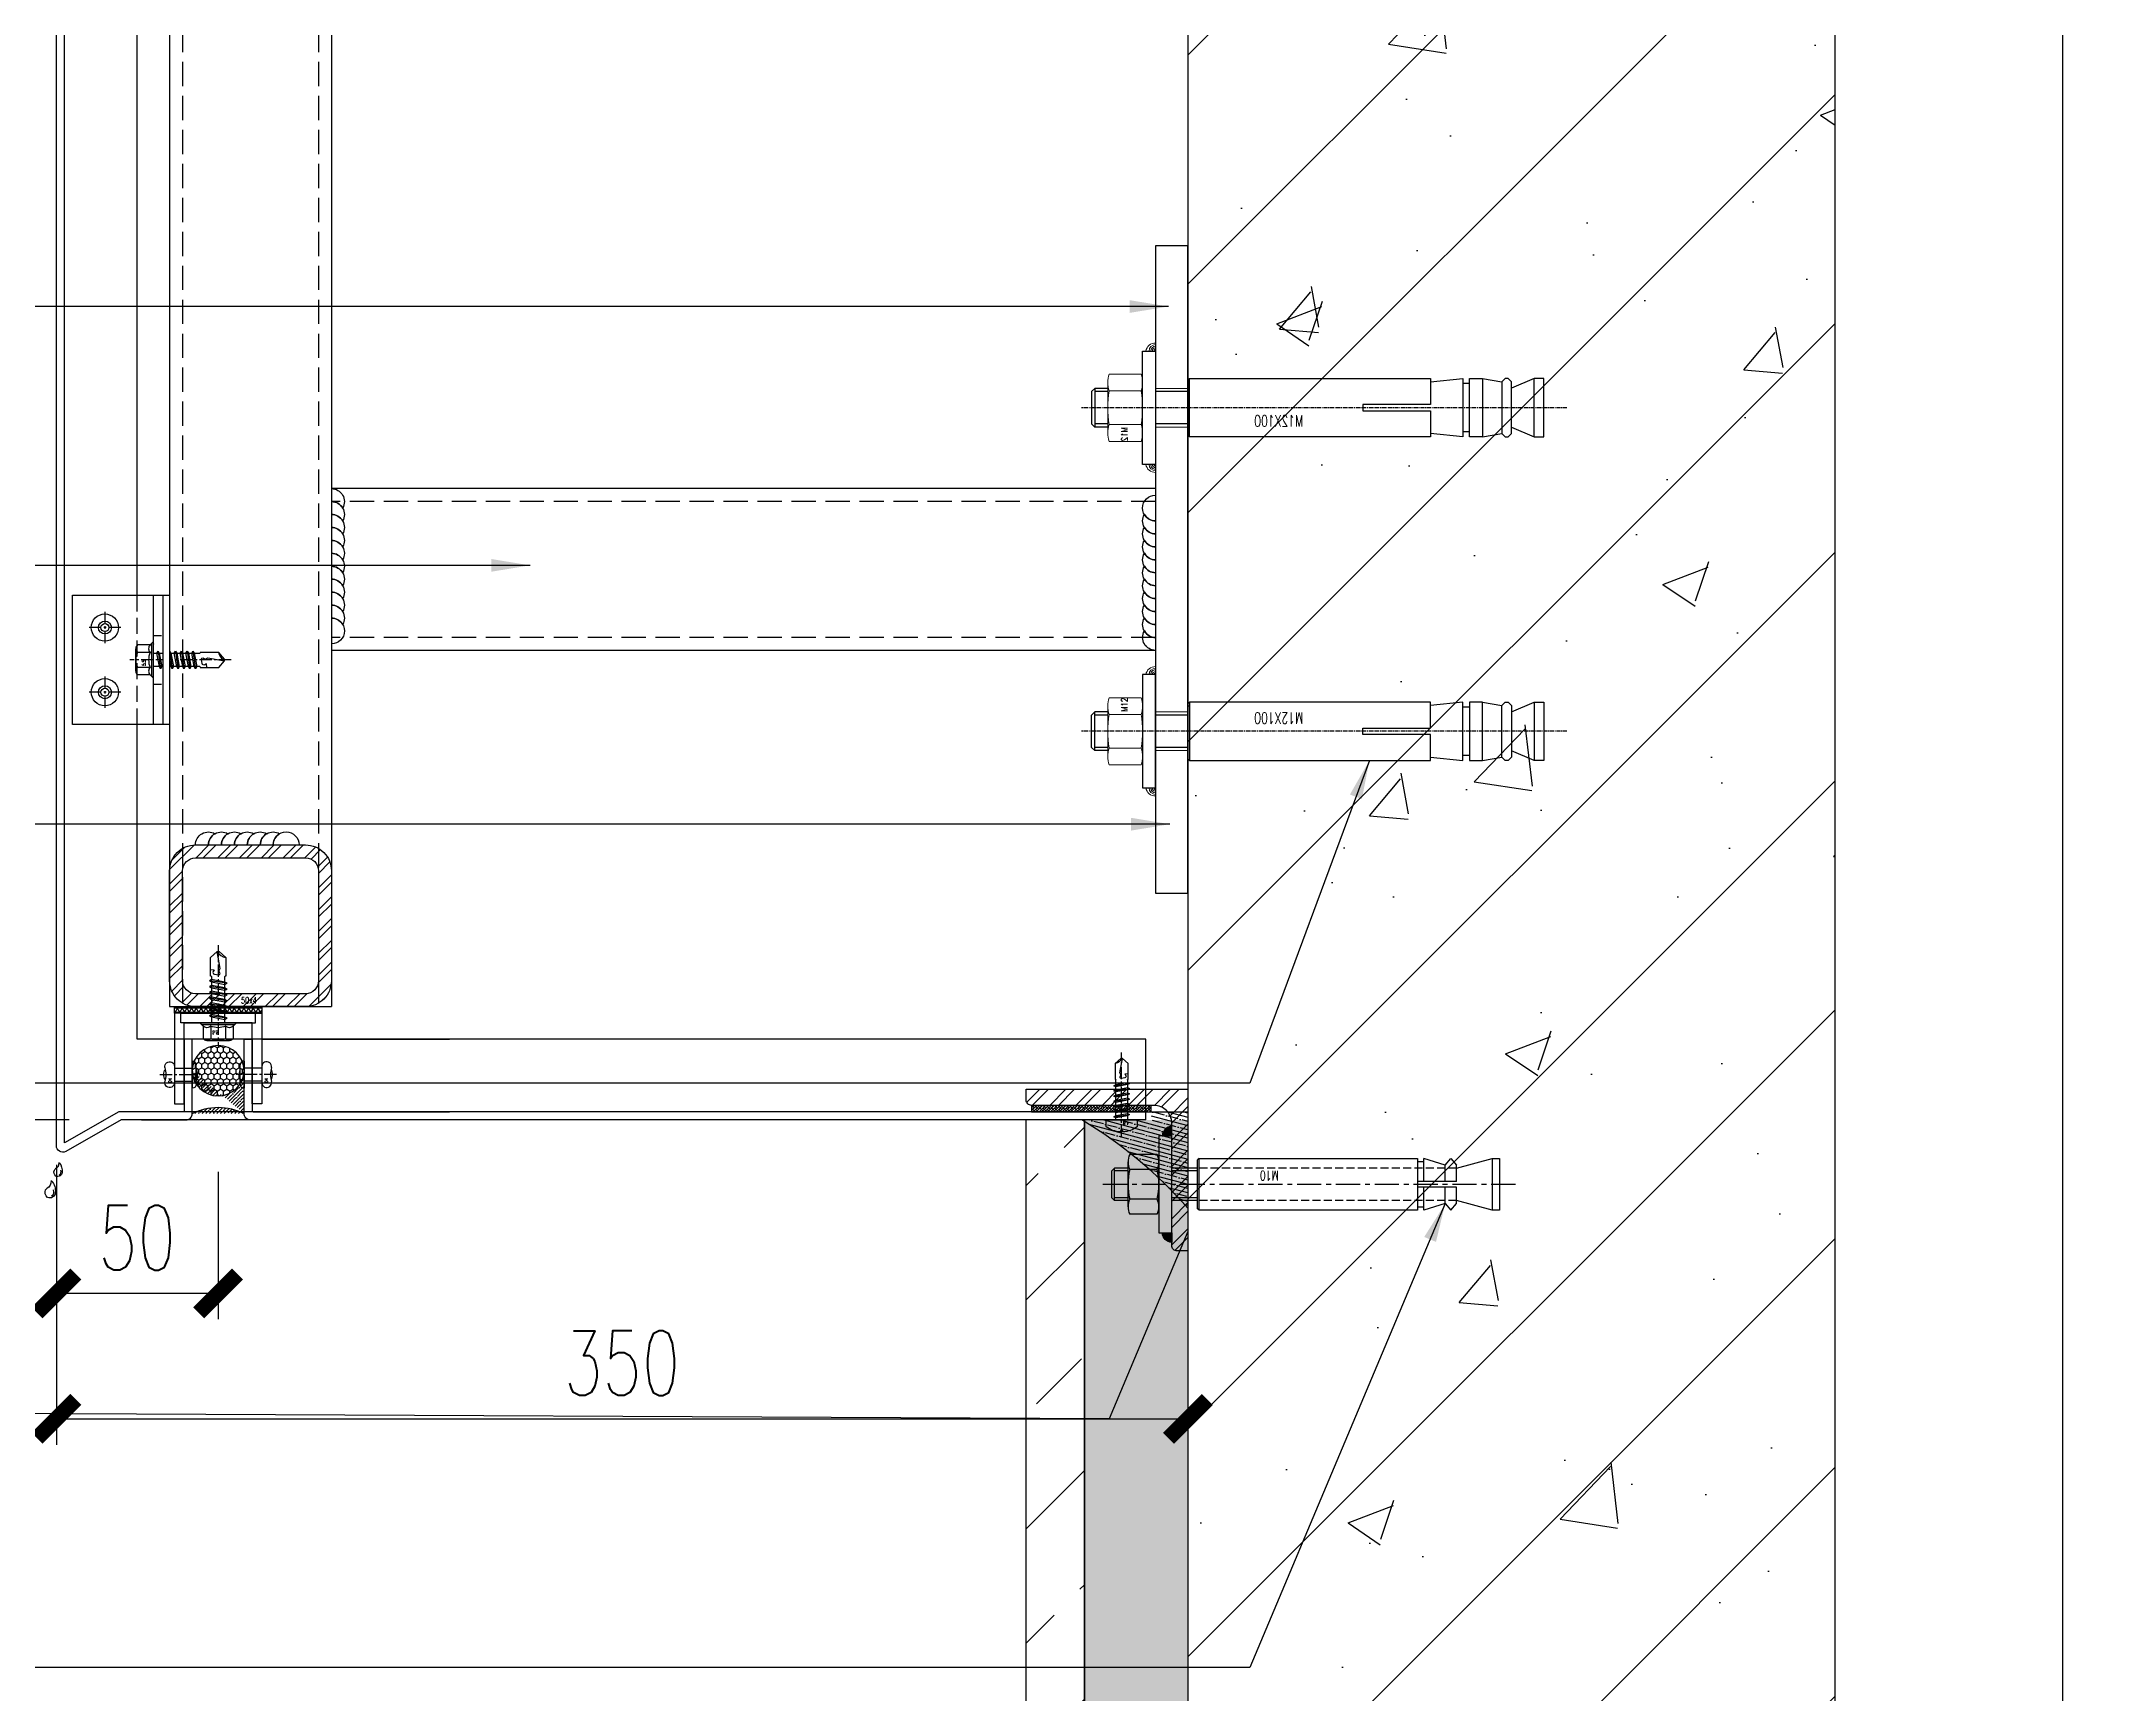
# Model space of a CAD drawing. Extents: x -202236 to 1002404, y -663931 to 1550022.
# Drawn here: x 16217 to 16852, y -356595 to -356084 of the extents above; entities that cross this region are included whole.
import ezdxf
from ezdxf.enums import TextEntityAlignment as Align
from ezdxf.xclip import XClip

# ---------------------------------------------------------------- set-up
doc = ezdxf.new("R2010")
doc.units = 0
for name, pattern in [('CENTER', [2, 1.25, -0.25, 0.25, -0.25]), ('DASH', [0.35, 0.25, -0.1]), ('ZN-CENTER', [2, 1.25, -0.25, 0.25, -0.25]), ('ZN-DASH', [0.35, 0.25, -0.1])]:
    doc.linetypes.add(name, pattern=pattern)
for name, color, linetype in [('!ZN1-填充-8', 8, 'Continuous'), ('!ZN3-玻璃幕墙-4', 4, 'Continuous'), ('!ZN3-铝板幕墙-3', 3, 'Continuous'), ('!ZN4-辅助材料-1', 1, 'Continuous'), ('!ZN4-配件-11', 11, 'Continuous'), ('!ZN5-钢材投影-40', 40, 'Continuous'), ('!ZN5-钢材断面-2', 2, 'Continuous'), ('!ZN5-铝材投影-112', 112, 'Continuous'), ('!ZN5-铝材断面-6', 6, 'Continuous'), ('!ZN6-虚线-8', 8, 'ZN-DASH'), ('0-钢材投影', 40, 'Continuous'), ('11紧固件', 11, 'Continuous'), ('11配件', 11, 'Continuous'), ('25mm厚湿贴石材', 35, 'Continuous'), ('40钢材投影', 40, 'Continuous'), ('A-CURTAIN', 134, 'Continuous'), ('A-HATCH-2', 251, 'Continuous'), ('AS-COLN', 6, 'Continuous'), ('DIM', 173, 'Continuous'), ('DOTE', 1, 'CENTER'), ('Fill', 8, 'Continuous'), ('LAYER1', 9, 'Continuous'), ('PUB_HATCH', 8, 'Continuous'), ('五金配件', 11, 'Continuous'), ('焊缝', 8, 'Continuous')]:
    doc.layers.add(name, color=color, linetype=linetype)
doc.layers.add('@ZN-型材编号（非打印层）', color=8, linetype='Continuous', plot=False)
doc.layers.add('A-WALL-HATCH', color=8, linetype='Continuous', lineweight=13)
doc.layers.add('welding', color=1, linetype='Continuous', lineweight=18)
doc.styles.add('DHTEXT-1', font='ROMANS.shx', dxfattribs={"width": 0.7, "bigfont": 'CHINESE.shx'})
doc.styles.add('FS', font='simplex.shx', dxfattribs={"width": 0.7, "height": 5, "bigfont": 'TSSDCHN.SHX'})
doc.dimstyles.new('ZN8', dxfattribs={"dimscale": 8, "dimtxt": 2.5, "dimasz": 1.5, "dimexe": 1, "dimexo": 2, "dimgap": 0.9, "dimtad": 1, "dimdec": 0, "dimdsep": 46, "dimtxsty": 'DHTEXT-1', "dimblk": 'ARCHTICK', "dimcen": 2.5, "dimclrd": 173, "dimclre": 173, "dimclrt": 7, "dimazin": 2, "dimtfac": 1, "dimtix": 1, "dimtmove": 2, "dimatfit": 3, "dimfxl": 0, "dimarcsym": 0})

# ---------------------------------------------------------------- blocks, each defined once
blk = doc.blocks.new('A$C7D712954')
at = {"layer": 'LAYER1', "color": 250}
blk.add_line((-25, 1500), (-25, 60), dxfattribs=at)
blk.add_line((-25, 1500), (-25, 60), dxfattribs=at)
blk = doc.blocks.new('20180416.09092401')
at = {"layer": '!ZN4-辅助材料-1', "color": 145}
for centre, radius, start, end in [((5.13, -9.53), 3.93, 140.04949, 186.07029), ((2.57, -9.87), 1.35, 182.88886, 295.69869), ((2.88, -9.78), 1.25, 155.40413, 236.13113), ((2.17, -7.06), 0.08, 350.82295, 137.72158), ((4.09, -7.21), 1.84, 175.78116, 243.55768), ((2.13, -9.85), 1.61, 309.59649, 21.78906), ((2.88, -9.55), 0.8, 21.78906, 60.8756), ((8.22, -15.72), 4.91, 140.04949, 186.07029), ((4.53, -12.63), 0.1, 350.82295, 137.72158), ((6.92, -12.81), 2.3, 175.78116, 243.55768), ((5.02, -16.15), 1.69, 182.88886, 295.69869), ((5.41, -16.03), 1.56, 155.40413, 236.13113), ((4.47, -16.12), 2.01, 309.59649, 21.78906), ((5.41, -15.75), 1, 21.78906, 60.8756)]:
    blk.add_arc(centre, radius, start, end, dxfattribs=at)
blk = doc.blocks.new('A$Cf3634199')
at = {"layer": '!ZN3-铝板幕墙-3'}
blk.add_lwpolyline([(0.98, -25), (-5, -25), (-22.11, -34.79, -0.557537), (-25, -33), (-25, -33), (-25, 1.11)], format="xyb", dxfattribs=at)
blk.add_lwpolyline([(0.98, -22.5), (-5.66, -22.5), (-22.5, -32.13), (-22.5, 1.11)], dxfattribs=at)
at = {"layer": '!ZN5-铝材断面-6'}
blk.add_point((-25, -25), dxfattribs=at)
at = {"layer": '!ZN3-玻璃幕墙-4', "xscale": -1}
blk.add_blockref('20180416.09092401', (-22, -31.27), dxfattribs=at)
blk = doc.blocks.new('ZQM12X100')
at = {"layer": '11紧固件', "lineweight": 9, "ltscale": 2}
for p, q in [((-7.79, 14.8), (7.79, 14.8)), ((-9, -10.5), (-8.5, -10)), ((-8.5, -10), (8.5, -10)), ((9, -10.5), (8.5, -10))]:
    blk.add_line(p, q, dxfattribs=at)
for centre, radius, start, end in [((-7.79, 7.8), 7, 68.21321, 111.78679), ((0, -12.45), 27.25, 79.00727, 100.99273), ((7.79, 7.8), 7, 68.21321, 111.78679)]:
    blk.add_arc(centre, radius, start, end, dxfattribs=at)
at = {"layer": '11配件'}
for points in [[(9, -10.5), (-9, -10.5), (-9, -85), (-1, -85), (-1, -64), (1, -64), (1, -85), (9, -85), (9, -10.5)], [(-8, -85), (-9, -95), (9, -95), (8, -85)], [(-7.5, -97), (-7.5, -95)], [(7.5, -97), (7.5, -95)], [(-9, -101), (9, -101), (9, -97), (-9, -97), (-9, -101), (-8, -107)], [(9, -101), (8, -107), (9, -108), (9, -109), (8, -110), (-8, -110), (-9, -109), (-9, -108), (-8, -107), (8, -107)], [(6, -110), (9, -117), (9, -120), (-9, -120), (-9, -117), (-6, -110)], [(9, -117), (-9, -117)]]:
    blk.add_lwpolyline(points, dxfattribs=at)
at = {"layer": 'Fill'}
for p, q in [((-4.98, 14.8), (-4.98, 18.8)), ((4.97, 14.8), (4.97, 18.8))]:
    blk.add_line(p, q, dxfattribs=at)
at = {"layer": '五金配件'}
for p, q in [((-4.98, 19.8), (-5.98, 18.8)), ((-4.98, 19.8), (4.97, 19.8)), ((4.97, 19.8), (5.97, 18.8)), ((-5.98, 18.8), (5.97, 18.8)), ((-5.98, 14.8), (-5.98, 18.8)), ((5.97, 14.8), (5.97, 18.8))]:
    blk.add_line(p, q, dxfattribs=at)
at = {"layer": '11紧固件', "lineweight": 9, "ltscale": 2, "style": 'FS', "width": 0.8}
blk.add_text('M12', height=2, dxfattribs=at).set_placement((8.19, 9.64), align=Align.MIDDLE)
at = {"layer": 'Defpoints', "color": 1, "style": 'DHTEXT-1', "width": 0.7}
blk.add_text('M12X100', height=3.5, rotation=90, dxfattribs=at).set_placement((5.83, -45.61))
blk.add_wipeout([(17.5, 0), (17.5, 4), (-17.5, 4), (-17.5, 0)]).dxf.layer = '40钢材投影'
at = {"layer": '11紧固件', "lineweight": 9, "ltscale": 2}
for p, q in [((-10.39, 4.5), (-10.39, 14.3)), ((-5.2, 4.5), (-5.2, 14.3)), ((5.2, 4.5), (5.2, 14.3)), ((10.39, 4.5), (10.39, 14.3)), ((-9.2, 4), (9.2, 4)), ((-7.79, 4), (7.79, 4)), ((-5.98, -10), (-5.98, 0)), ((5.97, -10), (5.97, 0))]:
    blk.add_line(p, q, dxfattribs=at)
for centre, radius, start, end in [((-7.79, 11), 7, 248.21321, 291.78679), ((0, 31.25), 27.25, 259.00727, 280.99273), ((7.79, 11), 7, 248.21321, 291.78679)]:
    blk.add_arc(centre, radius, start, end, dxfattribs=at)
at = {"layer": '40钢材投影'}
blk.add_lwpolyline([(17.5, 0), (17.5, 4), (-17.5, 4), (-17.5, 0)], close=True, dxfattribs=at)
at = {"layer": 'DOTE'}
blk.add_line((0, -127.11), (0, 23.01), dxfattribs=at)
at = {"layer": 'Fill'}
for p, q in [((-4.98, -10), (-4.98, 0)), ((4.97, -10), (4.97, 0))]:
    blk.add_line(p, q, dxfattribs=at)
at = {"layer": 'welding', "color": 8}
for points in [[(-17.5, 0.5, 0.414214), (-18, 0)], [(19, 0, 0.414214), (17.5, 1.5)], [(18.5, 0, 0.414214), (17.5, 1)], [(18, 0, 0.414214), (17.5, 0.5)]]:
    blk.add_lwpolyline(points, format="xyb", dxfattribs=at)
for centre, radius, start, end in [((-17.03, 0.07), 2.97, 99.0812, 181.30766), ((-17.5, 0), 2, 90, 180), ((-17.5, 0), 1.5, 90, 180), ((-17.5, 0), 1, 90, 180), ((17.03, 0.07), 2.97, 358.69234, 80.9188), ((17.5, 0), 2, 0, 90)]:
    blk.add_arc(centre, radius, start, end, dxfattribs=at)
blk = doc.blocks.new('A$Cecfe689e')
at = {"layer": '11紧固件', "rotation": 270}
blk.add_blockref('ZQM12X100', (10, 50), dxfattribs=at)
at = {"layer": '0-钢材投影', "ltscale": 10}
blk.add_lwpolyline([(10, 100), (10, -100), (0, -100), (0, 100)], close=True, dxfattribs=at)
at = {"layer": '11紧固件', "xscale": -1, "rotation": 270}
blk.add_blockref('ZQM12X100', (10, -50), dxfattribs=at)
blk = doc.blocks.new('铝板16mm胶缝')
at = {"layer": '!ZN1-填充-8'}
h = blk.add_hatch(dxfattribs=at)
h.set_pattern_fill('HONEY', color=256, scale=0.7, angle=-270, style=0)
h.set_pattern_definition([(90, (10097.3199, 185.0233), (-0.9623705, 1.666875), [1.11125, -2.2225]), (210, (10097.3199, 185.0233), (-0.962370845, -1.6668748), [1.11125, -2.2225]), (150, (10097.3199, 185.0233), (-1.924741345, 2e-07), [-2.2225, 1.11125])])
edge = h.paths.add_edge_path()
edge.add_ellipse((-8.5, 14.57), major_axis=(-8, 0), ratio=0.974793, start_angle=0, end_angle=360)
h = blk.add_hatch(dxfattribs=at)
h.set_pattern_fill('ANSI35', color=256, scale=0.5, angle=-270, style=0)
h.set_pattern_definition([(135, (0, 0), (-1.12253, -1.12253), []), (135, (0, 1.1225), (-1.12253, -1.12253), [1.984375, -0.396875, 0, -0.396875])])
edge = h.paths.add_edge_path()
edge.add_line((-0.51, 1.37), (-0.5, 14.57))
edge.add_line((-16.5, 1.37), (-16.5, 14.57))
edge.add_ellipse((-8.5, 14.57), major_axis=(-8, 0), ratio=0.974793, start_angle=0, end_angle=180)
edge.add_arc((-8.5, -14.45), 17.72, 63.16567, 116.83433)
at = {"layer": '!ZN4-辅助材料-1', "ltscale": 0.5}
blk.add_arc((-8.5, -14.45), 17.72, 63.16567, 116.83433, dxfattribs=at)
blk.add_ellipse((-8.5, 14.57), major_axis=(-8, 0), ratio=0.974793, dxfattribs=at)
at = {"layer": 'Defpoints', "ltscale": 0.5}
for p in [(-16.5, -0.63), (-8.5, -0.63), (-0.5, -0.63)]:
    blk.add_point(p, dxfattribs=at)
blk = doc.blocks.new('*U253')
at = {"color": 0, "linetype": 'ZN-CENTER', "ltscale": 3}
blk.add_line((24, 0), (-7.28, 0), dxfattribs=at)
at = {"ltscale": 10}
for p, q in [((-5.45, -3.46), (-5.45, 3.46)), ((-1.02, 4.62), (-4.95, 4.62)), ((-1.02, 2.31), (-4.95, 2.31)), ((-0.55, -5.12), (-0.55, 5.12)), ((-0.17, 5.48), (0, 4.84)), ((0, -4.84), (0, 4.84)), ((0, 2.08), (14.29, 2.08)), ((1.42, 2.73), (2.2, -2.73)), ((3.22, 2.73), (4, -2.73)), ((5.02, 2.73), (5.8, -2.73)), ((6.82, 2.73), (7.6, -2.73)), ((8.62, 2.73), (9.4, -2.73)), ((10.42, 2.73), (11.2, -2.73)), ((12.22, 2.73), (13, -2.73)), ((-1.02, -2.31), (-4.95, -2.31)), ((-1.02, -4.62), (-4.95, -4.62)), ((-0.17, -5.48), (0, -4.84)), ((14.29, -2.09), (0, -2.09))]:
    blk.add_line(p, q, dxfattribs=at)
for points in [[(1.83, -2.09), (1.05, 2.08), (1.42, 2.73), (1.79, 2.08), (2.57, -2.09), (2.2, -2.73)], [(3.63, -2.09), (2.85, 2.08), (3.22, 2.73), (3.59, 2.08), (4.37, -2.09), (4, -2.73)], [(5.43, -2.09), (4.65, 2.08), (5.02, 2.73), (5.39, 2.08), (6.17, -2.09), (5.8, -2.73)], [(7.23, -2.09), (6.45, 2.08), (6.82, 2.73), (7.19, 2.08), (7.97, -2.09), (7.6, -2.73)], [(9.03, -2.09), (8.25, 2.08), (8.62, 2.73), (8.99, 2.08), (9.77, -2.09), (9.4, -2.73)], [(10.83, -2.09), (10.05, 2.08), (10.42, 2.73), (10.79, 2.08), (11.57, -2.09), (11.2, -2.73)], [(12.63, -2.09), (11.85, 2.08), (12.22, 2.73), (12.59, 2.08), (13.37, -2.09), (13, -2.73)]]:
    blk.add_lwpolyline(points, close=True, dxfattribs=at)
for points in [[(14.29, -2.09, -0.414214), (14.45, -2.24), (14.45, -2.32), (20.18, -2.32), (22, -0.26), (22, 0.26), (20.18, 2.32), (14.45, 2.32), (14.45, 2.24, -0.414214), (14.29, 2.08)], [(16.51, -2.32), (16.36, -1.2), (15.83, -1.52, -0.530462), (15.03, -1.17), (14.81, 0.1, -0.651316), (15.47, 0.54), (16, 0.21), (16.77, 0.66), (22, -0.26, -0.201226), (20.18, 2.32)]]:
    blk.add_lwpolyline(points, format="xyb", dxfattribs=at)
for centre, radius, start, end in [((-3.87, 3.46), 1.58, 133.17355, 226.82645), ((0.13, 0), 5.58, 155.5673, 204.4327), ((0.07, 3.46), 1.58, 133.17355, 226.82645), ((4.07, 0), 5.58, 155.5673, 204.4327), ((7.48, -2.87), 11.32, 132.49215, 138.60636), ((-3.87, -3.46), 1.58, 133.17355, 226.82645), ((0.07, -3.46), 1.58, 133.17355, 226.82645), ((7.48, 2.87), 11.32, 221.39356, 227.50785)]:
    blk.add_arc(centre, radius, start, end, dxfattribs=at)
at = {"layer": 'Defpoints', "color": 0, "ltscale": 10, "style": 'DHTEXT-1', "width": 0.7}
blk.add_text('5.5', height=1, rotation=90, dxfattribs=at).set_placement((-2.46, -0.93), align=Align.CENTER)
blk = doc.blocks.new('铝板连接件1(新规)')
at = {"layer": '!ZN1-填充-8'}
h = blk.add_hatch(dxfattribs=at)
h.set_pattern_fill('NET3', color=256, scale=0.4, angle=180, style=0)
h.set_pattern_definition([(180, (18968.597, 39999.0891), (-1e-15, -1.27), []), (240, (18968.597, 39999.0891), (1.099852263, -0.635), []), (300, (18968.597, 39999.0891), (1.099852263, 0.635), [])])
h.paths.add_polyline_path([(-13.5, 2), (-13.5, 0), (13.5, 0), (13.5, 2)])
at = {"layer": '!ZN4-辅助材料-1', "ltscale": 5}
blk.add_lwpolyline([(-13.5, 2), (-13.5, 0), (13.5, 0), (13.5, 2)], close=True, dxfattribs=at)
at = {"layer": '!ZN5-铝材投影-112'}
for points in [[(11.5, 2), (-13.5, 2), (-13.5, 30), (-10.5, 30), (-10.5, 5), (11.5, 5)], [(-11.5, 2), (13.5, 2), (13.5, 30), (10.5, 30), (10.5, 5), (-11.5, 5)]]:
    blk.add_lwpolyline(points, close=True, dxfattribs=at)
at = {"layer": '!ZN4-配件-11', "color": 1, "rotation": 270}
blk.add_blockref('*U253', (0, 5), dxfattribs=at)
blk = doc.blocks.new('*U196')
at = {"color": 0, "linetype": 'CENTER', "ltscale": 3}
blk.add_line((10.01, 0), (-2.45, 0), dxfattribs=at)
at = {"linetype": 'ByBlock', "lineweight": -2, "ltscale": 10}
for p, q in [((-1.2, -3), (-1.2, 3)), ((0, 4.2), (0, -4.2)), ((5.5, 2), (0, 2)), ((5.5, 2.5), (5.5, -2.5)), ((5.5, -2), (0, -2))]:
    blk.add_line(p, q, dxfattribs=at)
for centre, radius, start, end in [((4.42, 0), 5.96, 160.39505, 199.60495), ((0, 3), 1.2, 90, 180), ((7, 2.5), 1.5, 348.44804, 180), ((16.17, 0), 8, 164.33085, 195.66915), ((6.19, 0), 2.67, 323.22662, 36.78433), ((0, -3), 1.2, 180, 270), ((7, -2.5), 1.5, 180, 11.55196)]:
    blk.add_arc(centre, radius, start, end, dxfattribs=at)
at = {"layer": 'Defpoints', "color": 0, "ltscale": 10, "style": 'DHTEXT-1', "width": 0.7}
blk.add_text('D4', height=1, rotation=90, dxfattribs=at).set_placement((7.37, -1.85), align=Align.CENTER)
blk = doc.blocks.new('*U198')
at = {"layer": '!ZN3-铝板幕墙-3'}
for p, q in [((-13.5, -5), (-71.45, -5)), ((13.5, -5), (23.65, -5))]:
    blk.add_line(p, q, dxfattribs=at)
for points in [[(-71.45, -30), (-10, -30, 0.414214), (-8, -28), (-8, -5), (-10.5, -5), (-10.5, -27, -0.414214), (-11, -27.5), (-71.45, -27.5)], [(23.65, -30), (10, -30, -0.414214), (8, -28), (8, -5), (10.5, -5), (10.5, -27, 0.414214), (11, -27.5), (23.65, -27.5)]]:
    blk.add_lwpolyline(points, format="xyb", dxfattribs=at)
at = {"layer": '!ZN4-辅助材料-1'}
blk.add_blockref('铝板16mm胶缝', (8.5, -29.37), dxfattribs=at)
at = {"layer": '!ZN4-配件-11', "rotation": 180}
blk.add_blockref('铝板连接件1(新规)', (0, 5), dxfattribs=at)
at = {"layer": '!ZN4-配件-11', "color": 1, "xscale": -1}
blk.add_blockref('*U196', (-8, -16), dxfattribs=at)
at = {"layer": '!ZN4-配件-11', "color": 1}
blk.add_blockref('*U196', (8, -16), dxfattribs=at)
blk = doc.blocks.new('方管钢50x4')
at = {"layer": 'Fill'}
h = blk.add_hatch(dxfattribs=at)
h.set_pattern_fill('ANSI32', color=8, scale=0.5, style=0)
h.set_pattern_definition([(45, (-2819.7443, -883.732), (-3.367596, 3.367596), []), (45, (-2817.499, -883.732), (-3.367596, 3.367596), [])])
edge = h.paths.add_edge_path(flags=16)
edge.add_line((-17, 21), (17, 21))
edge.add_arc((17, 17), 4, 0, 90, ccw=False)
edge.add_line((21, 17), (21, -17))
edge.add_arc((17, -17), 4, 270, 360, ccw=False)
edge.add_line((17, -21), (-17, -21))
edge.add_arc((-17, -17), 4, 180, 270, ccw=False)
edge.add_line((-21, -17), (-21, 17))
edge.add_arc((-17, 17), 4, 90, 180, ccw=False)
edge = h.paths.add_edge_path()
edge.add_line((-17, 25), (17, 25))
edge.add_arc((17, 17), 8, 0, 90, ccw=False)
edge.add_line((25, 17), (25, -17))
edge.add_arc((17, -17), 8, 270, 360, ccw=False)
edge.add_line((17, -25), (-17, -25))
edge.add_arc((-17, -17), 8, 180, 270, ccw=False)
edge.add_line((-25, -17), (-25, 17))
edge.add_arc((-17, 17), 8, 90, 180, ccw=False)
for points in [[(-17, 25), (17, 25, -0.414214), (25, 17), (25, -17, -0.414214), (17, -25), (-17, -25, -0.414214), (-25, -17), (-25, 17, -0.414214)], [(-17, 21), (17, 21, -0.414214), (21, 17), (21, -17, -0.414214), (17, -21), (-17, -21, -0.414214), (-21, -17), (-21, 17, -0.414214)]]:
    blk.add_lwpolyline(points, format="xyb", close=True)
at = {"layer": '@ZN-型材编号（非打印层）', "style": 'DHTEXT-1', "width": 0.7}
blk.add_text('50x4', height=2, dxfattribs=at).set_placement((-0.51, -23.04), align=Align.MIDDLE_CENTER)
blk = doc.blocks.new('*U199')
at = {"layer": '!ZN5-钢材断面-2'}
blk.add_blockref('方管钢50x4', (0, 0), dxfattribs=at)
blk = doc.blocks.new('*U188')
at = {"color": 0, "linetype": 'ZN-CENTER', "ltscale": 3}
blk.add_line((24, 0), (-7.28, 0), dxfattribs=at)
at = {"ltscale": 10}
for p, q in [((-5.45, -3.46), (-5.45, 3.46)), ((-1.02, 4.62), (-4.95, 4.62)), ((-1.02, 2.31), (-4.95, 2.31)), ((-0.55, -5.12), (-0.55, 5.12)), ((-0.17, 5.48), (0, 4.84)), ((0, -4.84), (0, 4.84)), ((0, 2.08), (14.29, 2.08)), ((1.42, 2.73), (2.2, -2.73)), ((3.22, 2.73), (4, -2.73)), ((5.02, 2.73), (5.8, -2.73)), ((6.82, 2.73), (7.6, -2.73)), ((8.62, 2.73), (9.4, -2.73)), ((10.42, 2.73), (11.2, -2.73)), ((12.22, 2.73), (13, -2.73)), ((-1.02, -2.31), (-4.95, -2.31)), ((-1.02, -4.62), (-4.95, -4.62)), ((-0.17, -5.48), (0, -4.84)), ((14.29, -2.09), (0, -2.09))]:
    blk.add_line(p, q, dxfattribs=at)
for points in [[(1.83, -2.09), (1.05, 2.08), (1.42, 2.73), (1.79, 2.08), (2.57, -2.09), (2.2, -2.73)], [(3.63, -2.09), (2.85, 2.08), (3.22, 2.73), (3.59, 2.08), (4.37, -2.09), (4, -2.73)], [(5.43, -2.09), (4.65, 2.08), (5.02, 2.73), (5.39, 2.08), (6.17, -2.09), (5.8, -2.73)], [(7.23, -2.09), (6.45, 2.08), (6.82, 2.73), (7.19, 2.08), (7.97, -2.09), (7.6, -2.73)], [(9.03, -2.09), (8.25, 2.08), (8.62, 2.73), (8.99, 2.08), (9.77, -2.09), (9.4, -2.73)], [(10.83, -2.09), (10.05, 2.08), (10.42, 2.73), (10.79, 2.08), (11.57, -2.09), (11.2, -2.73)], [(12.63, -2.09), (11.85, 2.08), (12.22, 2.73), (12.59, 2.08), (13.37, -2.09), (13, -2.73)]]:
    blk.add_lwpolyline(points, close=True, dxfattribs=at)
for points in [[(14.29, -2.09, -0.414214), (14.45, -2.24), (14.45, -2.32), (20.18, -2.32), (22, -0.26), (22, 0.26), (20.18, 2.32), (14.45, 2.32), (14.45, 2.24, -0.414214), (14.29, 2.08)], [(16.51, -2.32), (16.36, -1.2), (15.83, -1.52, -0.530462), (15.03, -1.17), (14.81, 0.1, -0.651316), (15.47, 0.54), (16, 0.21), (16.77, 0.66), (22, -0.26, -0.201226), (20.18, 2.32)]]:
    blk.add_lwpolyline(points, format="xyb", dxfattribs=at)
for centre, radius, start, end in [((-3.87, 3.46), 1.58, 133.17355, 226.82645), ((0.13, 0), 5.58, 155.5673, 204.4327), ((0.07, 3.46), 1.58, 133.17355, 226.82645), ((4.07, 0), 5.58, 155.5673, 204.4327), ((7.48, -2.87), 11.32, 132.49215, 138.60636), ((-3.87, -3.46), 1.58, 133.17355, 226.82645), ((0.07, -3.46), 1.58, 133.17355, 226.82645), ((7.48, 2.87), 11.32, 221.39356, 227.50785)]:
    blk.add_arc(centre, radius, start, end, dxfattribs=at)
at = {"layer": 'Defpoints', "color": 0, "ltscale": 10, "style": 'DHTEXT-1', "width": 0.7}
blk.add_text('5.5', height=1, rotation=90, dxfattribs=at).set_placement((-2.46, -0.93), align=Align.CENTER)
blk = doc.blocks.new('*U191')
at = {"color": 0, "linetype": 'CENTER', "ltscale": 3}
for p, q in [((4.88, 0), (-4.88, 0)), ((0, 4.88), (0, -4.88))]:
    blk.add_line(p, q, dxfattribs=at)
at = {"linetype": 'ByBlock', "ltscale": 10}
for radius in [4.2, 2, 1.23]:
    blk.add_circle((0, 0), radius, dxfattribs=at)
blk = doc.blocks.new('*U200')
at = {"ltscale": 0.125}
blk.add_wipeout([(-20, -30), (20, -30), (20, -5), (-20, -5)], dxfattribs=at).dxf.layer = '!ZN6-虚线-8'
at = {"layer": '!ZN1-填充-8'}
h = blk.add_hatch(dxfattribs=at)
h.set_pattern_fill('NET3', color=256, scale=0.75, angle=180, style=0)
h.set_pattern_definition([(180, (-1731.706, 294.7402), (-3e-16, -2.38125), []), (240, (-1731.706, 294.7402), (2.062223, -1.190625), []), (300, (-1731.706, 294.7402), (2.062223, 1.190625), [])])
h.paths.add_polyline_path([(20, 0), (-20, 0), (-20, -2), (20, -2)])
at = {"layer": '!ZN5-铝材投影-112'}
blk.add_lwpolyline([(20, -2), (-20, -2), (-20, -30), (20, -30)], close=True, dxfattribs=at)
at = {"layer": '!ZN6-虚线-8', "linetype": 'ZN-DASH', "ltscale": 10}
for p, q in [((-7.5, -5), (-7.5, -2)), ((7.5, -5), (7.5, -2))]:
    blk.add_line(p, q, dxfattribs=at)
at = {"layer": '!ZN6-虚线-8', "color": 8, "linetype": 'ZN-DASH', "ltscale": 20}
blk.add_line((-20, -10), (20, -10), dxfattribs=at)
at = {"layer": '!ZN4-配件-11', "color": 1, "xscale": -1, "rotation": 270}
for name, p in [('*U188', (0, -5)), ('*U191', (-10, -20)), ('*U191', (10, -20))]:
    blk.add_blockref(name, p, dxfattribs=at)
at = {"ltscale": 0.25}
blk.add_wipeout([(20, 0), (20, -2), (-20, -2), (-20, 0)], dxfattribs=at).dxf.layer = '!ZN4-辅助材料-1'
at = {"layer": '!ZN4-辅助材料-1'}
blk.add_lwpolyline([(20, 0), (-20, 0), (-20, -2), (20, -2)], close=True, dxfattribs=at)
at = {"layer": '!ZN5-铝材投影-112', "ltscale": 0.25}
blk.add_line((-20, -5), (20, -5), dxfattribs=at)
blk = doc.blocks.new('*U1441')
h = blk.add_hatch(color=0)
edge = h.paths.add_edge_path()
edge.add_line((-15, 3), (-15, 0))
edge.add_line((-15, 0), (-18, 0))
edge.add_arc((-14.59, -0.41), 3.44, 96.91291, 173.08709, ccw=False)
h = blk.add_hatch(color=0)
edge = h.paths.add_edge_path()
edge.add_line((15, 3), (15, 0))
edge.add_line((15, 0), (18, 0))
edge.add_arc((14.59, -0.41), 3.44, 6.91291, 83.08709)
at = {"color": 0, "linetype": 'CENTER', "ltscale": 6}
blk.add_line((0, -106.22), (0, 22.53), dxfattribs=at)
at = {"linetype": 'ByBlock', "ltscale": 20}
for p, q in [((-9.24, 4.5), (-9.24, 13)), ((-6.93, 13.5), (6.93, 13.5)), ((-4.17, 18.5), (-5, 17.67)), ((-5, 17.67), (5, 17.67)), ((-5, 13.5), (-5, 17.67)), ((-4.62, 4.5), (-4.62, 13)), ((-4.17, 18.5), (4.17, 18.5)), ((-4.15, 13.5), (-4.15, 17.67)), ((4.15, 13.5), (4.15, 17.67)), ((4.17, 18.5), (5, 17.67)), ((4.62, 4.5), (4.62, 13)), ((5, 13.5), (5, 17.67)), ((9.24, 4.5), (9.24, 13)), ((-6.93, 4), (6.93, 4)), ((-5, -8), (-5, 0)), ((-4.15, -8), (-4.15, 0)), ((4.15, -8), (4.15, 0)), ((5, -8), (5, 0)), ((-8, -8.44), (-7.56, -8)), ((-7.56, -8), (7.56, -8)), ((8, -8.44), (7.56, -8))]:
    blk.add_line(p, q, dxfattribs=at)
at = {"linetype": 'DASH', "ltscale": 10}
for p, q in [((-5, -88), (-5, -8)), ((5, -88), (5, -8))]:
    blk.add_line(p, q, dxfattribs=at)
at = {"ltscale": 10}
for p, q in [((-7, -77.95), (-7, -75.95)), ((-0.89, -88), (-0.89, -75.95)), ((0.89, -88), (0.89, -75.95)), ((7, -77.95), (7, -75.95)), ((-8, -77.95), (-0.89, -77.95)), ((-5.96, -84.5), (-8, -77.95)), ((0.89, -77.95), (8, -77.95)), ((5.96, -84.5), (8, -77.95)), ((-5.96, -84.5), (-0.89, -84.5)), ((-5.96, -88), (-0.89, -88)), ((0.89, -84.5), (5.96, -84.5)), ((0.89, -88), (5.96, -88))]:
    blk.add_line(p, q, dxfattribs=at)
at = {"color": 0}
for points in [[(-15, 3), (-15, 0), (-18, 0, -0.345178)], [(15, 3), (15, 0), (18, 0, 0.345178)]]:
    blk.add_lwpolyline(points, format="xyb", close=True, dxfattribs=at)
at = {"linetype": 'ByBlock', "ltscale": 20}
blk.add_lwpolyline([(15, 0), (15, 4), (-15, 4), (-15, 0)], close=True, dxfattribs=at)
at = {"ltscale": 10}
blk.add_lwpolyline([(-8, -8.44), (8, -8.44), (8, -75.95), (-8, -75.95)], close=True, dxfattribs=at)
for points in [[(-5.96, -84.5), (-8, -86.25), (-5.96, -88)], [(5.96, -84.5), (8, -86.25), (5.96, -88)]]:
    blk.add_lwpolyline(points, dxfattribs=at)
at = {"linetype": 'ByBlock', "ltscale": 20}
for points in [[(5, -88), (8, -98.98), (8, -101.25), (-8, -101.25), (-8, -98.98), (-5, -88)], [(8, -98.98), (-8, -98.98)]]:
    blk.add_lwpolyline(points, dxfattribs=at)
for centre, radius, start, end in [((-6.93, 7.92), 5.58, 65.5673, 114.4327), ((0, -8.08), 21.58, 77.64322, 102.35678), ((6.93, 7.92), 5.58, 65.5673, 114.4327), ((-6.93, 9.58), 5.58, 245.5673, 294.4327), ((0, 25.58), 21.58, 257.64322, 282.35678), ((6.93, 9.58), 5.58, 245.5673, 294.4327)]:
    blk.add_arc(centre, radius, start, end, dxfattribs=at)
at = {"layer": 'Defpoints', "color": 0, "ltscale": 10, "style": 'DHTEXT-1', "width": 0.7}
blk.add_text('M10', height=3, rotation=90, dxfattribs=at).set_placement((4.22, -30.11), align=Align.CENTER)
blk = doc.blocks.new('ZT_角钢(填充)_50X50X5')
at = {"layer": '!ZN1-填充-8'}
h = blk.add_hatch(dxfattribs=at)
h.set_pattern_fill('ANSI32', color=256, scale=0.6, style=0)
h.set_pattern_definition([(45, (-11702.1455, -65281.3866), (-4.04111525, 4.04111525), []), (45, (-11699.4514, -65281.3866), (-4.04111525, 4.04111525), [])])
h.paths.add_polyline_path([(50, 3.33, 0.414214), (48.33, 5), (10.5, 5, -0.414214), (5, 10.5), (5, 48.33, 0.414214), (3.33, 50), (0, 50), (0, 0), (50, 0)])
at = {"layer": '!ZN5-钢材断面-2'}
blk.add_lwpolyline([(0, 0), (0, 50), (3.33, 50, -0.414214), (5, 48.33), (5, 10.5, 0.414214), (10.5, 5), (48.33, 5, -0.414214), (50, 3.33), (50, 0), (0, 0)], format="xyb", dxfattribs=at)
blk = doc.blocks.new('*U1443')
at = {"layer": '!ZN5-钢材断面-2', "extrusion": (0, 0, -1), "zscale": -1, "rotation": 90}
blk.add_blockref('ZT_角钢(填充)_50X50X5', (0, 0), dxfattribs=at)
blk = doc.blocks.new('*U147')
at = {"color": 0, "linetype": 'CENTER', "ltscale": 3}
blk.add_line((-5.42, 0), (20.8, 0), dxfattribs=at)
at = {"linetype": 'ByBlock', "ltscale": 10}
for p, q in [((0, 1.79), (12.38, 1.79)), ((0.98, 2.4), (1.66, -2.4)), ((2.58, 2.4), (3.26, -2.4)), ((4.18, 2.4), (4.86, -2.4)), ((5.78, 2.4), (6.46, -2.4)), ((7.38, 2.4), (8.06, -2.4)), ((8.98, 2.4), (9.66, -2.4)), ((10.58, 2.4), (11.26, -2.4)), ((12.38, -1.79), (0, -1.79))]:
    blk.add_line(p, q, dxfattribs=at)
blk.add_lwpolyline([(-3.3, 0.4), (-3.69, 0.4, -0.147478), (-2.14, 4.75), (0, 4.75), (0, -4.75), (-2.14, -4.75, -0.147478), (-3.69, -0.4), (-3.3, -0.4)], format="xyb", close=True, dxfattribs=at)
for points in [[(1.3, -1.79), (0.63, 1.79), (0.98, 2.4), (1.33, 1.79), (2.01, -1.79), (1.66, -2.4)], [(2.9, -1.79), (2.23, 1.79), (2.58, 2.4), (2.93, 1.79), (3.61, -1.79), (3.26, -2.4)], [(4.5, -1.79), (3.83, 1.79), (4.18, 2.4), (4.53, 1.79), (5.21, -1.79), (4.86, -2.4)], [(6.1, -1.79), (5.43, 1.79), (5.78, 2.4), (6.13, 1.79), (6.81, -1.79), (6.46, -2.4)], [(7.7, -1.79), (7.03, 1.79), (7.38, 2.4), (7.73, 1.79), (8.41, -1.79), (8.06, -2.4)], [(9.3, -1.79), (8.63, 1.79), (8.98, 2.4), (9.33, 1.79), (10.01, -1.79), (9.66, -2.4)], [(10.9, -1.79), (10.23, 1.79), (10.58, 2.4), (10.93, 1.79), (11.61, -1.79), (11.26, -2.4)]]:
    blk.add_lwpolyline(points, close=True, dxfattribs=at)
for points in [[(12.38, -1.79, -0.414214), (12.51, -1.93), (12.51, -1.99), (17.43, -1.99), (19, -0.22), (19, 0.22), (17.43, 1.99), (12.51, 1.99), (12.51, 1.93, -0.396102), (12.38, 1.79)], [(14.29, -1.99), (14.15, -1.03), (13.7, -1.31, -0.530462), (13.02, -1), (12.83, 0.09, -0.651316), (13.4, 0.47), (13.85, 0.18), (14.51, 0.57), (19, -0.22, -0.201226), (17.43, 1.99)]]:
    blk.add_lwpolyline(points, format="xyb", dxfattribs=at)
at = {"layer": 'Defpoints', "color": 0, "ltscale": 10, "style": 'DHTEXT-1', "width": 0.7}
blk.add_text('4.8', height=1, rotation=90, dxfattribs=at).set_placement((-0.49, -1.36), align=Align.CENTER)
blk = doc.blocks.new('A$C041cfad1')
at = {"layer": '!ZN1-填充-8'}
h = blk.add_hatch(dxfattribs=at)
h.set_pattern_fill('ANSI35', color=256, scale=10, angle=120, style=0)
h.set_pattern_definition([(165, (31053.6934, -55061.2867), (-0.64704761, -2.41481457), []), (165, (31052.8095, -55059.7558), (-0.64704761, -2.41481457), [3.125, -0.625, 0, -0.625])])
edge = h.paths.add_edge_path()
edge.add_arc((-104.09, -128.49), 138.7, 41.37297, 59.07719)
edge.add_line((-32.81, -9.5), (-11.34, -9.5))
edge.add_line((-11.34, -9.5), (-11.34, -7))
edge.add_line((-11.34, -7), (0, -7))
edge.add_line((0, -7), (0, -25.05))
edge.add_line((0, -25.05), (0, -25.05))
edge.add_line((0, -25.05), (0, -36.81))
at = {"layer": 'Fill', "ltscale": 30}
h = blk.add_hatch(dxfattribs=at)
h.set_pattern_fill('ANSI38', color=256, scale=0.4, style=0)
h.set_pattern_definition([(45, (-48.33333, -7), (-0.449013, 0.449013), []), (135, (-48.33333, -7), (-1.347038, 0.449013), [1.5875, -0.9525])])
h.paths.add_polyline_path([(-48.33, -5), (-48.33, -7), (-11.34, -7), (-11.34, -5)])
at = {"layer": '!ZN4-辅助材料-1'}
blk.add_line((-11.34, -7), (0, -7), dxfattribs=at)
blk.add_arc((-104.08, -128.48), 138.7, 41.37269, 59.0773, dxfattribs=at)
at = {"layer": '11紧固件', "ltscale": 30}
blk.add_lwpolyline([(-48.33, -5), (-48.33, -7), (-11.34, -7), (-11.34, -5), (-48.33, -5)], dxfattribs=at)
at = {"layer": '!ZN4-配件-11', "color": 1, "rotation": 89.99999999999999}
for name, p in [('*U147', (-20.49, -9.5)), ('*U1441', (-5, -29.42))]:
    blk.add_blockref(name, p, dxfattribs=at)
at = {"layer": '!ZN4-配件-11', "xscale": -1, "rotation": 90}
blk.add_blockref('*U1443', (0, 0), dxfattribs=at)
blk = doc.blocks.new('20250915154908')
at = {"layer": 'A-HATCH-2'}
h = blk.add_hatch(dxfattribs=at)
h.set_pattern_fill('AR-SAND', color=256, scale=5, style=0)
h.set_pattern_definition([(37.5, (2170507.105, -516937.452), (-0.400007824, 12.235330933), [0, -9.652, 0, -10.795, 0, -10.31875]), (7.5, (2170507.105, -516937.452), (11.23808208, 17.92062751), [0, -5.207, 0, -8.6995, 0, -3.33375]), (327.5, (2170499.295, -516937.452), (19.774809256, 0.035929617), [0, -3.175, 0, -11.43, 0, -14.9225]), (317.5, (2170499.295, -516937.452), (19.08891131, 5.57323308), [0, -1.5875, 0, -7.493, 0, -8.5725])])
h.paths.add_polyline_path([(-1395.76, 500), (-1427.76, 500), (-1427.76, 0), (-1395.76, 0)])
h.paths.add_polyline_path([(-1115.45, 2182), (-1115.45, 2150.11), (-195.45, 2150.11), (-195.45, 0), (-163.45, 0), (-163.45, 2182)])
h = blk.add_hatch(dxfattribs=at)
h.set_pattern_fill('天然石材', color=256, scale=10)
h.set_pattern_definition([(45, (2170507.105, -516919.5), (-35.3553532, 35.3553532), []), (45, (2170524.49, -516937.45), (-35.3553532, 35.3553532), [19.73685, -11.2782])])
h.paths.add_polyline_path([(-1427.76, 0), (-1427.76, 500), (-1445.76, 500), (-1445.76, 0)])
at = {"layer": 'PUB_HATCH'}
h = blk.add_hatch(dxfattribs=at)
h.set_pattern_fill('钢筋混凝土', color=256, scale=20, style=0)
h.set_pattern_definition([(45, (2170507.105, -516937.45), (-35.3553391, 35.3553391), []), (50, (2170507.1, -516937.45), (143.4520365, -12.550427), [15, -165]), (355, (2170507.1, -516937.45), (-27.750267, 150.438427), [12, -132]), (100.4514, (2170519.06, -516938.5), (115.701876, 137.887908), [12.748038, -140.228422]), (46.1842, (2170507.1, -516897.45), (213.44821, -33.103803), [22.5, -247.5]), (96.6356, (2170524.9, -516900.21), (186.932541, 194.823574), [19.122058, -210.3426]), (351.1842, (2170507.1, -516897.45), (186.93239, 194.82372), [18, -198]), (21, (2170527.1, -516907.45), (119.3814104, -80.523778), [15, -165]), (326, (2170527.1, -516907.45), (48.663066, 145.030009), [12, -132]), (71.4514, (2170537.05, -516914.16), (168.044526, 64.506099), [12.748038, -140.228422]), (37.5, (2170507.105, -516937.45), (2.4319711, 66.5787708), [0, -130.4, 0, -134, 0, -132.5]), (7.5, (2170507.105, -516937.45), (52.6139075, 78.8823424), [0, -76.4, 0, -127.4, 0, -50.5]), (327.5, (2170462.505, -516937.45), (106.7644872, -4.5109743), [0, -50, 0, -156, 0, -207]), (317.5, (2170442.505, -516937.45), (116.637234, 20.0209965), [0, -65, 0, -103.6, 0, -147])])
h.paths.add_polyline_path([(-1395.76, -200), (-1195.76, -200), (-1195.76, 2150.11), (-1395.76, 2150.11)])
at = {"layer": '!ZN3-铝板幕墙-3', "ltscale": 800}
blk.add_line((-1408.8, 500), (-1408.8, 525), dxfattribs=at)
at = {"layer": '!ZN3-铝板幕墙-3'}
for points in [[(-1745.45, 500), (-1745.45, 2500), (-1115.45, 2500), (-1115.45, 2182.11)], [(-1742.95, 502.5), (-1742.95, 2497.5), (-1117.95, 2497.5), (-1117.95, 2182.11)], [(-1408.8, 525), (-1720.45, 525), (-1720.45, 2475), (-1140.45, 2475), (-1140.45, 2182.11)], [(-1408.8, 502.5), (-1726.11, 502.5)], [(-1408.8, 500), (-1725.45, 500)]]:
    blk.add_lwpolyline(points, dxfattribs=at)
at = {"layer": '!ZN5-钢材投影-40'}
for p, q in [((-1710.45, 2465), (-1710.45, 535)), ((-1660.45, 2465), (-1660.45, 535)), ((-1710.45, 535), (-1660.45, 535))]:
    blk.add_line(p, q, dxfattribs=at)
at = {"layer": '!ZN6-虚线-8', "ltscale": 30}
for p, q in [((-1706.45, 2465), (-1706.45, 535)), ((-1664.45, 2465), (-1664.45, 535))]:
    blk.add_line(p, q, dxfattribs=at)
at = {"layer": '25mm厚湿贴石材'}
for points in [[(-1445.76, 0), (-1445.76, 500)], [(-1427.76, 0), (-1427.76, 500)]]:
    blk.add_lwpolyline(points, dxfattribs=at)
at = {"layer": 'A-CURTAIN'}
blk.add_lwpolyline([(-1427.76, 500), (-1427.76, 0), (-1445.76, 0)], dxfattribs=at)
at = {"layer": 'A-WALL-HATCH'}
blk.add_lwpolyline([(-1395.76, 0), (-1395.76, 2150.11), (-195.45, 2150.11), (-195.45, 0)], dxfattribs=at)
at = {"layer": 'AS-COLN'}
for p, q in [((-1395.76, 2150.11), (-1395.76, -200)), ((-1195.76, -200), (-1195.76, 2150.11))]:
    blk.add_line(p, q, dxfattribs=at)
at = {"layer": '焊缝', "ltscale": 800}
for points in [[(-1660.45, 695.11, -0.57735), (-1656.99, 689.11, 0.267949), (-1660.45, 691.11, -0.57735), (-1656.99, 685.11, 0.267949), (-1660.45, 687.11, -0.57735), (-1656.99, 681.11, 0.267949), (-1660.45, 683.11, -0.57735), (-1656.99, 677.11, 0.267949), (-1660.45, 679.11, -0.57735), (-1656.99, 673.11, 0.267949), (-1660.45, 675.11, -0.57735), (-1656.99, 669.11, 0.267949), (-1660.45, 671.11, -0.57735), (-1656.99, 665.11, 0.267949), (-1660.45, 667.11, -0.57735), (-1656.99, 661.11, 0.267949), (-1660.45, 663.11, -0.57735), (-1656.99, 657.11, 0.267949), (-1660.45, 659.11, -0.57735), (-1656.99, 653.11, 0.267949), (-1660.45, 655.11, -1), (-1660.45, 647.11, -1)], [(-1702.45, 585, -0.57735), (-1696.45, 588.46, 0.267949), (-1698.45, 585, -0.57735), (-1692.45, 588.46, 0.267949), (-1694.45, 585, -0.57735), (-1688.45, 588.46, 0.267949), (-1690.45, 585, -0.57735), (-1684.45, 588.46, 0.267949), (-1686.45, 585, -0.57735), (-1680.45, 588.46, 0.267949), (-1682.45, 585, -0.57735), (-1676.45, 588.46, 0.267949), (-1678.45, 585, -1), (-1670.45, 585, -1)]]:
    blk.add_lwpolyline(points, format="xyb", dxfattribs=at)
at = {"layer": '!ZN3-铝板幕墙-3', "ltscale": 1000}
blk.add_blockref('A$Cf3634199', (-1720.45, 525), dxfattribs=at)
at = {"layer": '!ZN4-配件-11'}
blk.add_blockref('*U199', (-1685.45, 560), dxfattribs=at)
blk.add_blockref('A$C7D712954', (-1100.49, 0))
at = {"xscale": -1}
blk.add_blockref('*U198', (-1695.45, 530), dxfattribs=at)
at = {"layer": 'DIM', "ltscale": 60}
blk.add_blockref('A$C041cfad1', (-1395.76, 509.5), dxfattribs=at)
at = {"layer": '!ZN6-虚线-8', "ltscale": 800, "xscale": -1}
blk.add_blockref('A$Cecfe689e', (-1395.76, 670.11), dxfattribs=at)
at = {"xscale": -1, "rotation": 270}
blk.add_blockref('*U200', (-1710.45, 642.18), dxfattribs=at)
at = {"layer": '!ZN5-钢材投影-40'}
for p, q in [((-1405.76, 695.11), (-1660.45, 695.11)), ((-1405.76, 645.11), (-1660.45, 645.11))]:
    blk.add_line(p, q, dxfattribs=at)
at = {"layer": '!ZN6-虚线-8', "ltscale": 30}
for p, q in [((-1405.76, 691.11), (-1660.45, 691.11)), ((-1405.76, 649.11), (-1660.45, 649.11))]:
    blk.add_line(p, q, dxfattribs=at)
at = {"layer": '焊缝', "ltscale": 800}
blk.add_lwpolyline([(-1405.76, 645.11, -0.57735), (-1409.22, 651.11, 0.267949), (-1405.76, 649.11, -0.57735), (-1409.22, 655.11, 0.267949), (-1405.76, 653.11, -0.57735), (-1409.22, 659.11, 0.267949), (-1405.76, 657.11, -0.57735), (-1409.22, 663.11, 0.267949), (-1405.76, 661.11, -0.57735), (-1409.22, 667.11, 0.267949), (-1405.76, 665.11, -0.57735), (-1409.22, 671.11, 0.267949), (-1405.76, 669.11, -0.57735), (-1409.22, 675.11, 0.267949), (-1405.76, 673.11, -0.57735), (-1409.22, 679.11, 0.267949), (-1405.76, 677.11, -0.57735), (-1409.22, 683.11, 0.267949), (-1405.76, 681.11, -0.57735), (-1409.22, 687.11, 0.267949), (-1405.76, 685.11, -1), (-1405.76, 693.11, -1)], format="xyb", dxfattribs=at)
blk = doc.blocks.new('_ArchTick')
at = {"color": 0, "linetype": 'ByBlock', "const_width": 0.4}
blk.add_lwpolyline([(-0.5, -0.5), (0.5, 0.5)], dxfattribs=at)
blk = doc.blocks.new('*D652')
at = {"layer": 'Defpoints', "color": 0, "ltscale": 80, "transparency": 16777216}
for p in [(16221.86, -356417.27), (16571.55, -356417.27), (16571.55, -356509.65)]:
    blk.add_point(p, dxfattribs=at)
at = {"layer": 'DIM', "color": 173, "linetype": 'ByBlock', "lineweight": -2, "ltscale": 80, "transparency": 16777216}
for p, q in [((16221.86, -356433.27), (16221.86, -356517.65)), ((16571.55, -356433.27), (16571.55, -356517.65)), ((16221.86, -356509.65), (16571.55, -356509.65))]:
    blk.add_line(p, q, dxfattribs=at)
at = {"layer": 'DIM', "color": 173, "lineweight": -2, "ltscale": 80, "transparency": 16777216, "xscale": 12, "yscale": 12, "zscale": 12, "rotation": 180}
blk.add_blockref('_ArchTick', (16221.86, -356509.65), dxfattribs=at)
at = {"layer": 'DIM', "color": 173, "lineweight": -2, "ltscale": 80, "transparency": 16777216, "xscale": 12, "yscale": 12, "zscale": 12}
blk.add_blockref('_ArchTick', (16571.55, -356509.65), dxfattribs=at)
at = {"layer": 'DIM', "color": 7, "ltscale": 80, "transparency": 16777216, "insert": (16396.71, -356492.45), "char_height": 20, "attachment_point": 5, "style": 'DHTEXT-1'}
blk.add_mtext('350', dxfattribs=at)
blk = doc.blocks.new('*D653')
at = {"layer": 'Defpoints', "color": 0, "ltscale": 80, "transparency": 16777216}
for p in [(16221.86, -356415.17), (16271.86, -356417.27), (16221.86, -356470.9)]:
    blk.add_point(p, dxfattribs=at)
at = {"layer": 'DIM', "color": 173, "linetype": 'ByBlock', "lineweight": -2, "ltscale": 80, "transparency": 16777216}
for p, q in [((16221.86, -356431.17), (16221.86, -356478.9)), ((16271.86, -356433.27), (16271.86, -356478.9)), ((16271.86, -356470.9), (16221.86, -356470.9))]:
    blk.add_line(p, q, dxfattribs=at)
at = {"layer": 'DIM', "color": 173, "lineweight": -2, "ltscale": 80, "transparency": 16777216, "xscale": 12, "yscale": 12, "zscale": 12, "rotation": 180}
blk.add_blockref('_ArchTick', (16221.86, -356470.9), dxfattribs=at)
at = {"layer": 'DIM', "color": 173, "lineweight": -2, "ltscale": 80, "transparency": 16777216, "xscale": 12, "yscale": 12, "zscale": 12}
blk.add_blockref('_ArchTick', (16271.86, -356470.9), dxfattribs=at)
at = {"layer": 'DIM', "color": 7, "ltscale": 80, "transparency": 16777216, "insert": (16246.86, -356453.7), "char_height": 20, "attachment_point": 5, "style": 'DHTEXT-1'}
blk.add_mtext('50', dxfattribs=at)
blk = doc.blocks.new('*D654')
at = {"layer": 'Defpoints', "color": 0, "ltscale": 80, "transparency": 16777216}
for p in [(16102.57, -354417.27), (16221.86, -354417.27), (16241.86, -356417.27)]:
    blk.add_point(p, dxfattribs=at)
at = {"layer": 'DIM', "color": 173, "linetype": 'ByBlock', "lineweight": -2, "ltscale": 80, "transparency": 16777216}
for p, q in [((16205.86, -354417.27), (16094.57, -354417.27)), ((16102.57, -356417.27), (16102.57, -354417.27)), ((16225.86, -356417.27), (16094.57, -356417.27))]:
    blk.add_line(p, q, dxfattribs=at)
at = {"layer": 'DIM', "color": 173, "lineweight": -2, "ltscale": 80, "transparency": 16777216, "xscale": 12, "yscale": 12, "zscale": 12}
for p, rotation in [((16102.57, -354417.27), 90), ((16102.57, -356417.27), 270)]:
    blk.add_blockref('_ArchTick', p, dxfattribs=dict(at, rotation=rotation))
at = {"layer": 'DIM', "color": 7, "ltscale": 80, "transparency": 16777216, "insert": (16085.37, -355417.27), "char_height": 20, "attachment_point": 5, "rotation": 90, "style": 'DHTEXT-1'}
blk.add_mtext('2000', dxfattribs=at)

msp = doc.modelspace()

# ---------------------------------------------------------------- block references
at = {"layer": '!ZN6-虚线-8', "ltscale": 80}
ref = msp.add_blockref('20250915154908', (17967.31, -356917.27), dxfattribs=at)
XClip(ref).set_block_clipping_path([(-2410.5673113203, -287.5065699427), (-630.4496414075, 2649.3774353974)])

# ---------------------------------------------------------------- next in the draw order: dimensions: what is measured, and where the dimension line sits
at = {"layer": 'DIM', "ltscale": 80}
dim = msp.add_linear_dim(base=(16102.57, -354417.27), p1=(16241.86, -356417.27), p2=(16221.86, -354417.27), angle=90, dimstyle='ZN8', dxfattribs=at)
dim.commit()
dim.dimension.update_dxf_attribs({"geometry": '*D654', "text_midpoint": (16085.37, -355417.27)})
for base, p1, p2, picture, middle in [((16221.86, -356470.9), (16271.86, -356417.27), (16221.86, -356415.17), '*D653', (16246.86, -356453.7)), ((16571.55, -356509.65), (16221.86, -356417.27), (16571.55, -356417.27), '*D652', (16396.71, -356492.45))]:
    dim = msp.add_linear_dim(base=base, p1=p1, p2=p2, dimstyle='ZN8', dxfattribs=at)
    dim.commit()
    dim.dimension.update_dxf_attribs({"geometry": picture, "text_midpoint": middle})

# ---------------------------------------------------------------- next in the draw order: leaders
at = {"layer": 'DIM'}
for points in [[(16565.5, -356165.88), (16060.03, -356165.88), (15898.2, -356165.88)], [(16368.23, -356245.88), (16060.03, -356245.88), (15898.2, -356245.88)], [(16627.64, -356306.15), (16590.65, -356405.88), (15898.2, -356405.88)], [(16565.99, -356325.88), (16060.03, -356325.88), (15898.2, -356325.88)], [(16651.05, -356443.15), (16590.65, -356586.52), (15898.2, -356586.52)], [(16571.55, -356451.75), (16547.18, -356509.65), (15898.2, -356506.52)]]:
    msp.add_leader(points, dimstyle='ZN8', dxfattribs=at)

doc.saveas('drawing.dxf')
